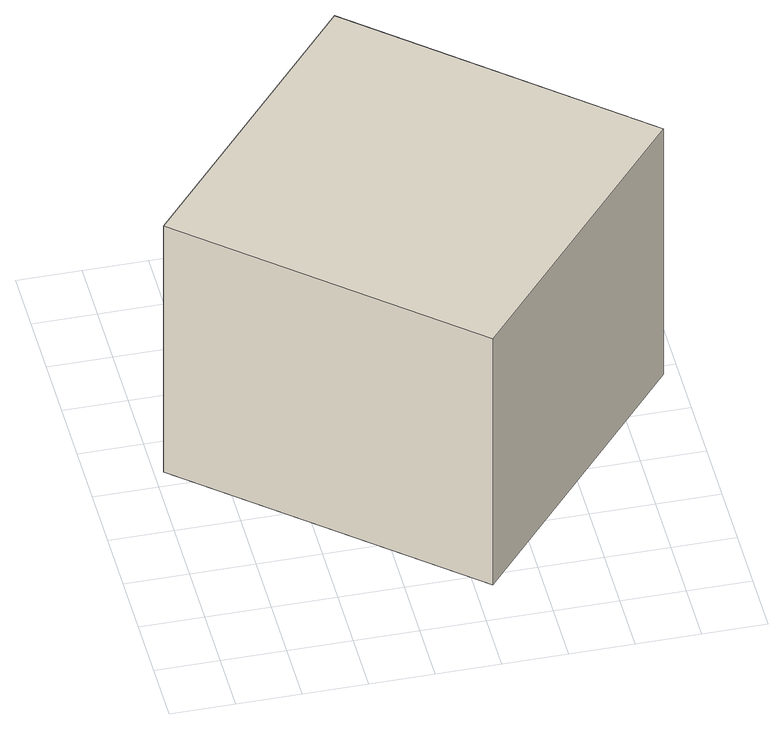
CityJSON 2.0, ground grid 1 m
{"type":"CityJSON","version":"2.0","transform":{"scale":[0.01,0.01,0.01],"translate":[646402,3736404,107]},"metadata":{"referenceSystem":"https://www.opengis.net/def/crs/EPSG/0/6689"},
"CityObjects":{
"building1":{"type":"Building","attributes":{"Height.highReference":"highestRoofEdge","Height.lowReference":"lowestGroundPoint","Height.status":"measured","measuredHeight":5.1,"BuildingDetailAttribute.buildingRoofEdgeArea":29.68,"BuildingDetailAttribute.landUseType":"220","BuildingDetailAttribute.surveyYear":2017,"BuildingIDAttribute.prefecture":"40","BuildingIDAttribute.city":"40220"},"geometry":[{"type":"Solid","lod":"1","boundaries":[[[[0,1,2,3]],[[2,4,5,3]],[[1,6,4,2]],[[0,7,6,1]],[[3,5,7,0]],[[4,6,7,5]]]]}]}
},
"vertices":[
[427,76,45],[14,432,45],[364,837,45],[776,481,45],[364,837,519],[776,481,519],[14,432,519],[427,76,519]
]}
